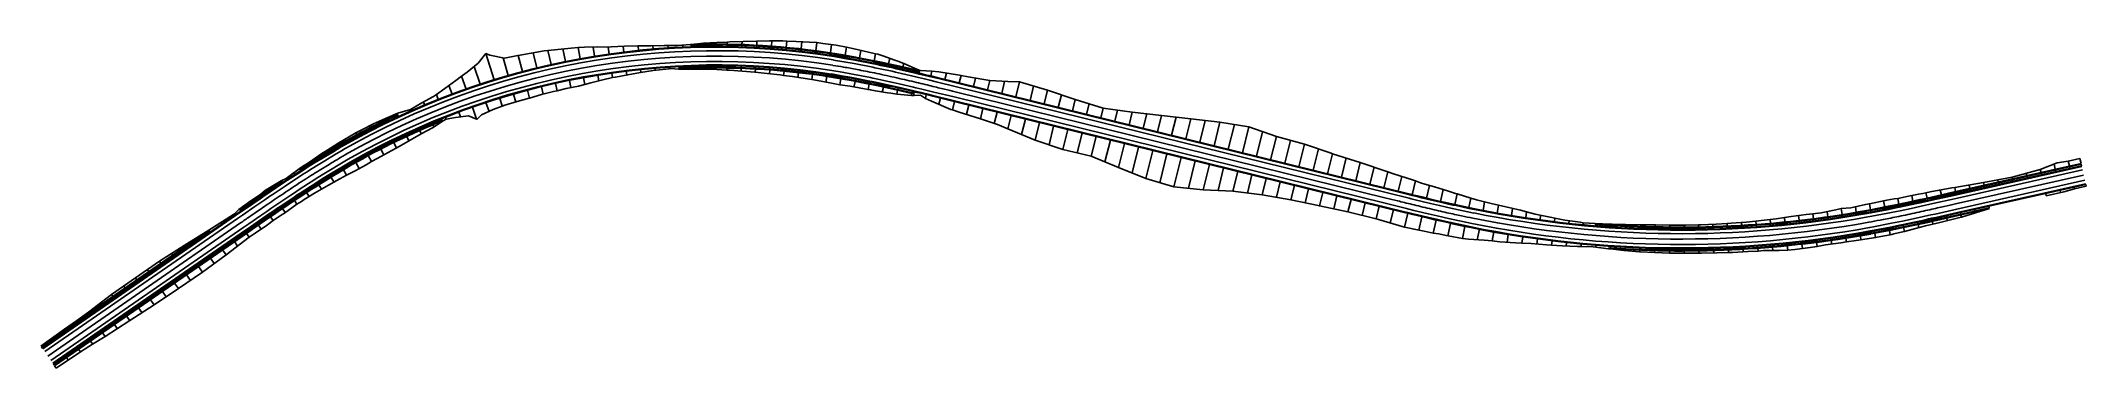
# Model space of a CAD drawing. Extents: x 7706 to 9108, y 6949 to 7173.
import ezdxf

# ---------------------------------------------------------------- set-up
doc = ezdxf.new("R2010")
doc.units = 0
for name, color, linetype in [('Default', 7, 'Continuous'), ('Draft_Bearing Label', 7, 'Continuous'), ('Draft_Station Ticks Minor', 7, 'Continuous'), ('E_Terrain_Contour_Minor', 7, 'Continuous'), ('E_Terrain_Exterior', 7, 'Continuous'), ('E_Terrain_Hole', 7, 'Continuous'), ('E_Terrain_Points_High', 7, 'Continuous'), ('E_Terrain_Points_Low', 7, 'Continuous'), ('Slope Signature', 7, 'Continuous')]:
    doc.layers.add(name, color=color, linetype=linetype)

msp = doc.modelspace()

# ---------------------------------------------------------------- linework, layer by layer
at = {"layer": 'Default'}
for p, q in [((8333.1, 7138.3), (8628.7, 7065.3)), ((8333.1, 7138.3), (8628.7, 7065.3)), ((9019, 7061.3), (9106.8, 7081.1)), ((9019, 7061.3), (9106.8, 7081.1)), ((7711, 6956.9), (7843.2, 7048.3)), ((7711, 6956.9), (7843.2, 7048.3))]:
    msp.add_line(p, q, dxfattribs=at)
for centre, radius, start, end in [((8169, 6652.9), 510, 80.9587, 119.8498), ((8169, 6652.9), 510, 80.9587, 119.8498), ((8830.9, 7757.2), 720, 258.5531, 280.2818), ((8830.9, 7757.2), 720, 258.5531, 280.2818)]:
    msp.add_arc(centre, radius, start, end, dxfattribs=at)
for points in [[(8249.2, 7156.5), (8251.5, 7156.2), (8256.2, 7155.4), (8265.6, 7153.7), (8277.3, 7151.4), (8291.3, 7148.3), (8305.3, 7145.1), (8316.9, 7142.3), (8326.2, 7140), (8330.8, 7138.9), (8333.1, 7138.3)], [(8249.2, 7156.5), (8251.5, 7156.2), (8256.2, 7155.4), (8265.6, 7153.7), (8277.3, 7151.4), (8291.3, 7148.3), (8305.3, 7145.1), (8316.9, 7142.3), (8326.2, 7140), (8330.8, 7138.9), (8333.1, 7138.3)], [(7843.2, 7048.3), (7845.1, 7049.7), (7849.1, 7052.4), (7856.9, 7057.8), (7866.8, 7064.6), (7878.7, 7072.6), (7890.7, 7080.4), (7900.8, 7086.7), (7909, 7091.6), (7913.1, 7094), (7915.2, 7095.2)], [(7843.2, 7048.3), (7845.1, 7049.7), (7849.1, 7052.4), (7856.9, 7057.8), (7866.8, 7064.6), (7878.7, 7072.6), (7890.7, 7080.4), (7900.8, 7086.7), (7909, 7091.6), (7913.1, 7094), (7915.2, 7095.2)], [(8628.7, 7065.3), (8631.2, 7064.7), (8636.1, 7063.5), (8646, 7061.1), (8658.3, 7058.1), (8670.7, 7055.2), (8680.6, 7053.1), (8685.5, 7052.1), (8688, 7051.6)], [(8628.7, 7065.3), (8631.2, 7064.7), (8636.1, 7063.5), (8646, 7061.1), (8658.3, 7058.1), (8670.7, 7055.2), (8680.6, 7053.1), (8685.5, 7052.1), (8688, 7051.6)], [(8959.4, 7048.8), (8961.9, 7049.2), (8966.9, 7050.2), (8976.9, 7052.1), (8989.3, 7054.7), (9001.7, 7057.5), (9011.6, 7059.7), (9016.5, 7060.8), (9019, 7061.3)], [(8959.4, 7048.8), (8961.9, 7049.2), (8966.9, 7050.2), (8976.9, 7052.1), (8989.3, 7054.7), (9001.7, 7057.5), (9011.6, 7059.7), (9016.5, 7060.8), (9019, 7061.3)]]:
    msp.add_open_spline(points, degree=3, dxfattribs=at)
at = {"layer": 'Draft_Bearing Label'}
msp.add_line((7706.3, 6963.6), (7821.4, 7043.3), dxfattribs=at)
for points in [[(8250.5, 7164.7), (8257.6, 7163.5), (8264.8, 7162.2), (8277.5, 7159.7), (8279, 7159.4), (8282.5, 7158.6), (8290.9, 7156.8), (8293.1, 7156.3), (8297.2, 7155.4), (8307.2, 7153.1), (8308.9, 7152.7)], [(8247.9, 7148.4), (8254.8, 7147.3), (8261.8, 7146), (8274.2, 7143.6), (8275.7, 7143.3), (8279.1, 7142.6), (8287.4, 7140.8), (8289.5, 7140.3), (8293.5, 7139.4), (8303.4, 7137.1), (8305.1, 7136.7)], [(7883.2, 7085.3), (7886.3, 7087.3), (7887.9, 7088.3), (7892.8, 7091.4), (7898.6, 7094.9), (7905.2, 7098.9), (7911.1, 7102.3)], [(7715.6, 6950.1), (7847.8, 7041.6), (7851.3, 7044), (7859.6, 7049.7), (7863.7, 7052.5), (7866.4, 7054.4), (7869.9, 7056.8), (7871.4, 7057.8), (7880.1, 7063.6), (7883.2, 7065.7), (7885.1, 7066.9), (7892.1, 7071.5), (7895.1, 7073.4), (7896.7, 7074.5), (7901.5, 7077.4), (7907.1, 7080.9), (7913.6, 7084.8), (7919.3, 7088.1)], [(8958, 7056.9), (8960.6, 7057.4), (8971.6, 7059.5), (8972.8, 7059.7), (8977.7, 7060.7), (8980.1, 7061.2), (8987.6, 7062.8), (8994.4, 7064.3), (8997.4, 7064.9), (8999.5, 7065.4), (9002.4, 7066), (9017.2, 7069.4), (9105, 7089.1)], [(7841.9, 7057.5), (7850.3, 7063.2), (7854.4, 7066), (7857.2, 7067.9), (7860.7, 7070.3), (7862.2, 7071.4), (7871, 7077.3)], [(8960.9, 7040.7), (8963.6, 7041.2), (8974.8, 7043.4), (8976, 7043.6), (8981, 7044.6), (8983.4, 7045.1), (8991, 7046.7), (8997.9, 7048.2), (9001, 7048.9), (9003.1, 7049.4), (9005.9, 7050), (9020.8, 7053.3), (9042.1, 7058.1)]]:
    msp.add_lwpolyline(points, dxfattribs=at)
for centre, radius, start, end in [((8169, 6652.9), 518.2, 80.9587, 91.928), ((8169, 6652.9), 501.8, 80.9587, 92.9252), ((8169, 6652.9), 518.2, 114.8637, 119.8498), ((8169, 6652.9), 501.8, 111.8721, 119.8498), ((8830.9, 7757.2), 711.8, 265.2388, 280.2818), ((8830.9, 7757.2), 728.2, 266.0746, 280.2818)]:
    msp.add_arc(centre, radius, start, end, dxfattribs=at)
at = {"layer": 'Draft_Station Ticks Minor'}
msp.add_line((7706.6, 6963.1), (7821.8, 7042.8), dxfattribs=at)
for points in [[(8250.4, 7164), (8257.5, 7162.9), (8264.7, 7161.6), (8277.4, 7159.1), (8278.9, 7158.8), (8282.4, 7158), (8290.8, 7156.2), (8293, 7155.7), (8297.1, 7154.8), (8307, 7152.5), (8308.8, 7152.1)], [(8248, 7149), (8254.9, 7147.9), (8261.9, 7146.6), (8274.3, 7144.2), (8275.8, 7143.9), (8279.3, 7143.2), (8287.5, 7141.4), (8289.7, 7140.9), (8293.7, 7140), (8303.5, 7137.7), (8305.3, 7137.3)], [(7883.6, 7084.8), (7886.6, 7086.8), (7888.3, 7087.8), (7893.1, 7090.9), (7898.9, 7094.4), (7905.5, 7098.4), (7911.4, 7101.8)], [(7715.3, 6950.6), (7847.5, 7042.1), (7850.9, 7044.5), (7859.3, 7050.2), (7863.3, 7053), (7866.1, 7054.9), (7869.6, 7057.3), (7871.1, 7058.3), (7879.8, 7064.1), (7882.9, 7066.2), (7884.7, 7067.4), (7891.8, 7072), (7894.8, 7073.9), (7896.4, 7075), (7901.1, 7077.9), (7906.8, 7081.4), (7913.3, 7085.3), (7919, 7088.6)], [(8958.1, 7056.3), (8960.8, 7056.8), (8971.7, 7058.9), (8972.9, 7059.1), (8977.8, 7060.1), (8980.2, 7060.6), (8987.7, 7062.2), (8994.5, 7063.7), (8997.6, 7064.3), (8999.7, 7064.8), (9002.5, 7065.4), (9017.3, 7068.8), (9105.1, 7088.6)], [(7842.3, 7057), (7850.7, 7062.7), (7854.7, 7065.5), (7857.5, 7067.4), (7861, 7069.8), (7862.5, 7070.9), (7871.4, 7076.8)], [(8960.8, 7041.3), (8963.5, 7041.8), (8974.7, 7044), (8975.9, 7044.2), (8980.9, 7045.2), (8983.3, 7045.7), (8990.9, 7047.3), (8997.8, 7048.8), (9000.8, 7049.5), (9003, 7050), (9005.8, 7050.6), (9020.7, 7053.9), (9042, 7058.7)]]:
    msp.add_lwpolyline(points, dxfattribs=at)
for centre, radius, start, end in [((8169, 6652.9), 517.6, 80.9587, 91.928), ((8169, 6652.9), 502.4, 80.9587, 92.9252), ((8169, 6652.9), 517.6, 114.8637, 119.8498), ((8169, 6652.9), 502.4, 111.8721, 119.8498), ((8830.9, 7757.2), 712.4, 265.2388, 280.2818), ((8830.9, 7757.2), 727.6, 266.0746, 280.2818)]:
    msp.add_arc(centre, radius, start, end, dxfattribs=at)
at = {"layer": 'E_Terrain_Contour_Minor'}
for p, q in [((8333.1, 7138.3), (8628.7, 7065.3)), ((8333.1, 7138.3), (8628.7, 7065.3)), ((8333.1, 7138.3), (8628.7, 7065.3)), ((8333.1, 7138.3), (8628.7, 7065.3)), ((9019, 7061.3), (9106.8, 7081.1)), ((9019, 7061.3), (9106.8, 7081.1)), ((9019, 7061.3), (9106.8, 7081.1)), ((9019, 7061.3), (9106.8, 7081.1)), ((7711, 6956.9), (7843.2, 7048.3)), ((7711, 6956.9), (7843.2, 7048.3)), ((7711, 6956.9), (7843.2, 7048.3)), ((7711, 6956.9), (7843.2, 7048.3))]:
    msp.add_line(p, q, dxfattribs=at)
for centre, radius, start, end in [((8169, 6652.9), 510, 80.9587, 119.8498), ((8169, 6652.9), 510, 80.9587, 119.8498), ((8169, 6652.9), 510, 80.9587, 119.8498), ((8169, 6652.9), 510, 80.9587, 119.8498), ((8830.9, 7757.2), 720, 258.5531, 280.2818), ((8830.9, 7757.2), 720, 258.5531, 280.2818), ((8830.9, 7757.2), 720, 258.5531, 280.2818), ((8830.9, 7757.2), 720, 258.5531, 280.2818)]:
    msp.add_arc(centre, radius, start, end, dxfattribs=at)
for points in [[(8249.2, 7156.5), (8251.5, 7156.2), (8256.2, 7155.4), (8265.6, 7153.7), (8277.3, 7151.4), (8291.3, 7148.3), (8305.3, 7145.1), (8316.9, 7142.3), (8326.2, 7140), (8330.8, 7138.9), (8333.1, 7138.3)], [(8249.2, 7156.5), (8251.5, 7156.2), (8256.2, 7155.4), (8265.6, 7153.7), (8277.3, 7151.4), (8291.3, 7148.3), (8305.3, 7145.1), (8316.9, 7142.3), (8326.2, 7140), (8330.8, 7138.9), (8333.1, 7138.3)], [(8249.2, 7156.5), (8251.5, 7156.2), (8256.2, 7155.4), (8265.6, 7153.7), (8277.3, 7151.4), (8291.3, 7148.3), (8305.3, 7145.1), (8316.9, 7142.3), (8326.2, 7140), (8330.8, 7138.9), (8333.1, 7138.3)], [(8249.2, 7156.5), (8251.5, 7156.2), (8256.2, 7155.4), (8265.6, 7153.7), (8277.3, 7151.4), (8291.3, 7148.3), (8305.3, 7145.1), (8316.9, 7142.3), (8326.2, 7140), (8330.8, 7138.9), (8333.1, 7138.3)], [(7843.2, 7048.3), (7845.1, 7049.7), (7849.1, 7052.4), (7856.9, 7057.8), (7866.8, 7064.6), (7878.7, 7072.6), (7890.7, 7080.4), (7900.8, 7086.7), (7909, 7091.6), (7913.1, 7094), (7915.2, 7095.2)], [(7843.2, 7048.3), (7845.1, 7049.7), (7849.1, 7052.4), (7856.9, 7057.8), (7866.8, 7064.6), (7878.7, 7072.6), (7890.7, 7080.4), (7900.8, 7086.7), (7909, 7091.6), (7913.1, 7094), (7915.2, 7095.2)], [(7843.2, 7048.3), (7845.1, 7049.7), (7849.1, 7052.4), (7856.9, 7057.8), (7866.8, 7064.6), (7878.7, 7072.6), (7890.7, 7080.4), (7900.8, 7086.7), (7909, 7091.6), (7913.1, 7094), (7915.2, 7095.2)], [(7843.2, 7048.3), (7845.1, 7049.7), (7849.1, 7052.4), (7856.9, 7057.8), (7866.8, 7064.6), (7878.7, 7072.6), (7890.7, 7080.4), (7900.8, 7086.7), (7909, 7091.6), (7913.1, 7094), (7915.2, 7095.2)], [(8628.7, 7065.3), (8631.2, 7064.7), (8636.1, 7063.5), (8646, 7061.1), (8658.3, 7058.1), (8670.7, 7055.2), (8680.6, 7053.1), (8685.5, 7052.1), (8688, 7051.6)], [(8628.7, 7065.3), (8631.2, 7064.7), (8636.1, 7063.5), (8646, 7061.1), (8658.3, 7058.1), (8670.7, 7055.2), (8680.6, 7053.1), (8685.5, 7052.1), (8688, 7051.6)], [(8628.7, 7065.3), (8631.2, 7064.7), (8636.1, 7063.5), (8646, 7061.1), (8658.3, 7058.1), (8670.7, 7055.2), (8680.6, 7053.1), (8685.5, 7052.1), (8688, 7051.6)], [(8628.7, 7065.3), (8631.2, 7064.7), (8636.1, 7063.5), (8646, 7061.1), (8658.3, 7058.1), (8670.7, 7055.2), (8680.6, 7053.1), (8685.5, 7052.1), (8688, 7051.6)], [(8959.4, 7048.8), (8961.9, 7049.2), (8966.9, 7050.2), (8976.9, 7052.1), (8989.3, 7054.7), (9001.7, 7057.5), (9011.6, 7059.7), (9016.5, 7060.8), (9019, 7061.3)], [(8959.4, 7048.8), (8961.9, 7049.2), (8966.9, 7050.2), (8976.9, 7052.1), (8989.3, 7054.7), (9001.7, 7057.5), (9011.6, 7059.7), (9016.5, 7060.8), (9019, 7061.3)], [(8959.4, 7048.8), (8961.9, 7049.2), (8966.9, 7050.2), (8976.9, 7052.1), (8989.3, 7054.7), (9001.7, 7057.5), (9011.6, 7059.7), (9016.5, 7060.8), (9019, 7061.3)], [(8959.4, 7048.8), (8961.9, 7049.2), (8966.9, 7050.2), (8976.9, 7052.1), (8989.3, 7054.7), (9001.7, 7057.5), (9011.6, 7059.7), (9016.5, 7060.8), (9019, 7061.3)]]:
    msp.add_open_spline(points, degree=3, dxfattribs=at)
at = {"layer": 'E_Terrain_Exterior'}
for points in [[(8250.1, 7162.5), (8257.2, 7161.3), (8264.4, 7160.1), (8277.1, 7157.6), (8278.6, 7157.3), (8282.1, 7156.5), (8290.5, 7154.7), (8292.7, 7154.2), (8296.7, 7153.3), (8306.7, 7151), (8308.4, 7150.5), (8312.6, 7149.6), (8316.3, 7148.7), (8320.7, 7147.6), (8334.6, 7144.2), (8630.2, 7071.2), (8644.9, 7067.6), (8646.4, 7067.2), (8649.9, 7066.4), (8652.9, 7065.6), (8659.7, 7064), (8665.8, 7062.6), (8669.5, 7061.7), (8674.4, 7060.6), (8675.6, 7060.4), (8685.2, 7058.3), (8689.2, 7057.5)], [(8248.2, 7150.6), (8255.2, 7149.4), (8262.2, 7148.2), (8274.6, 7145.7), (8276.1, 7145.4), (8279.6, 7144.7), (8287.8, 7142.9), (8290, 7142.4), (8294, 7141.5), (8303.9, 7139.2), (8305.6, 7138.8), (8309.8, 7137.8), (8313.4, 7136.9), (8317.8, 7135.8), (8331.7, 7132.4), (8627.3, 7059.4), (8642.1, 7055.8), (8643.5, 7055.4), (8647, 7054.6), (8650.1, 7053.9), (8656.9, 7052.2), (8663, 7050.8), (8666.8, 7049.9), (8671.8, 7048.8), (8673, 7048.6), (8682.7, 7046.5), (8686.8, 7045.6)], [(7707.5, 6961.8), (7839.7, 7053.3), (7843.2, 7055.7), (7851.5, 7061.5), (7855.6, 7064.2), (7858.4, 7066.2), (7861.9, 7068.6), (7863.4, 7069.6), (7872.2, 7075.5), (7875.4, 7077.6), (7877.2, 7078.8), (7884.4, 7083.5), (7887.4, 7085.4), (7889.1, 7086.5), (7893.9, 7089.5), (7899.7, 7093.1), (7906.3, 7097), (7912.2, 7100.5)], [(7714.4, 6951.9), (7846.6, 7043.4), (7850, 7045.7), (7858.4, 7051.5), (7862.4, 7054.3), (7865.2, 7056.2), (7868.7, 7058.6), (7870.2, 7059.6), (7878.9, 7065.4), (7882, 7067.5), (7883.9, 7068.7), (7891, 7073.3), (7894, 7075.2), (7895.6, 7076.3), (7900.3, 7079.3), (7906, 7082.8), (7912.5, 7086.6), (7918.2, 7090)], [(8958.3, 7054.7), (8961, 7055.2), (8972, 7057.4), (8973.2, 7057.6), (8978.1, 7058.6), (8980.5, 7059.1), (8988, 7060.7), (8994.8, 7062.2), (8997.9, 7062.8), (9000, 7063.3), (9002.8, 7063.9), (9017.7, 7067.2), (9105.5, 7087)], [(8960.5, 7042.8), (8963.2, 7043.3), (8974.4, 7045.5), (8975.6, 7045.7), (8980.6, 7046.7), (8983, 7047.2), (8990.5, 7048.8), (8997.4, 7050.3), (9000.5, 7051), (9002.6, 7051.5), (9005.5, 7052.1), (9020.3, 7055.4), (9108.1, 7075.2)]]:
    msp.add_lwpolyline(points, dxfattribs=at)
for centre, radius, start, end in [((8169, 6652.9), 516.1, 80.9587, 119.8498), ((8169, 6652.9), 503.9, 80.9587, 119.8498), ((8830.9, 7757.2), 713.9, 258.5531, 280.2818), ((8830.9, 7757.2), 726.1, 258.5531, 280.2818)]:
    msp.add_arc(centre, radius, start, end, dxfattribs=at)
at = {"layer": 'E_Terrain_Hole'}
for points in [[(8248.6, 7152.9), (8255.6, 7151.8), (8262.6, 7150.5), (8275.1, 7148.1), (8276.6, 7147.8), (8280.1, 7147), (8288.4, 7145.2), (8290.5, 7144.7), (8294.6, 7143.8), (8304.5, 7141.5), (8306.2, 7141.1), (8310.3, 7140.1), (8314, 7139.2), (8318.4, 7138.2), (8332.3, 7134.8), (8627.8, 7061.8), (8642.6, 7058.1), (8644.1, 7057.8), (8647.6, 7056.9), (8650.6, 7056.2), (8657.5, 7054.6), (8663.6, 7053.1), (8667.4, 7052.3), (8672.3, 7051.2), (8673.5, 7050.9), (8683.2, 7048.8), (8687.3, 7048)], [(8249.7, 7160.1), (8256.8, 7159), (8263.9, 7157.7), (8276.6, 7155.2), (8278.1, 7154.9), (8281.6, 7154.2), (8289.9, 7152.4), (8292.1, 7151.9), (8296.2, 7150.9), (8306.1, 7148.6), (8307.9, 7148.2), (8312, 7147.2), (8315.7, 7146.3), (8320.1, 7145.3), (8334, 7141.8), (8629.6, 7068.9), (8644.4, 7065.2), (8645.8, 7064.9), (8649.3, 7064), (8652.3, 7063.3), (8659.1, 7061.7), (8665.2, 7060.3), (8669, 7059.4), (8673.9, 7058.3), (8675.1, 7058), (8684.7, 7056), (8688.7, 7055.1)], [(7708.9, 6959.9), (7841.1, 7051.3), (7844.5, 7053.7), (7852.9, 7059.5), (7857, 7062.3), (7859.7, 7064.2), (7863.3, 7066.6), (7864.7, 7067.6), (7873.6, 7073.5), (7876.7, 7075.6), (7878.5, 7076.8), (7885.7, 7081.5), (7888.7, 7083.4), (7890.4, 7084.5), (7895.2, 7087.5), (7901, 7091), (7907.5, 7095), (7913.4, 7098.4)], [(7713.1, 6953.9), (7845.3, 7045.3), (7848.7, 7047.7), (7857, 7053.5), (7861.1, 7056.2), (7863.9, 7058.1), (7867.4, 7060.5), (7868.8, 7061.5), (7877.6, 7067.4), (7880.7, 7069.5), (7882.6, 7070.7), (7889.7, 7075.3), (7892.7, 7077.3), (7894.3, 7078.3), (7899.1, 7081.3), (7904.8, 7084.8), (7911.2, 7088.7), (7917, 7092.1)], [(8958.8, 7052.4), (8961.5, 7052.9), (8972.5, 7055), (8973.7, 7055.2), (8978.6, 7056.2), (8981, 7056.7), (8988.5, 7058.3), (8995.4, 7059.8), (8998.4, 7060.5), (9000.5, 7060.9), (9003.4, 7061.6), (9018.2, 7064.9), (9106, 7084.7)], [(8960.1, 7045.2), (8962.8, 7045.7), (8973.9, 7047.8), (8975.1, 7048.1), (8980.1, 7049.1), (8982.5, 7049.6), (8990, 7051.2), (8996.9, 7052.7), (9000, 7053.3), (9002.1, 7053.8), (9004.9, 7054.4), (9019.8, 7057.8), (9107.6, 7077.6)]]:
    msp.add_lwpolyline(points, dxfattribs=at)
for centre, radius, start, end in [((8169, 6652.9), 513.7, 80.9587, 119.8498), ((8169, 6652.9), 506.3, 80.9587, 119.8498), ((8830.9, 7757.2), 716.3, 258.5531, 280.2818), ((8830.9, 7757.2), 723.7, 258.5531, 280.2818)]:
    msp.add_arc(centre, radius, start, end, dxfattribs=at)
at = {"layer": 'E_Terrain_Points_High'}
for points in [[(8250.2, 7163.1), (8257.3, 7161.9), (8264.5, 7160.6), (8277.2, 7158.1), (8278.7, 7157.8), (8282.2, 7157.1), (8290.6, 7155.2), (8292.8, 7154.7), (8296.8, 7153.8), (8306.8, 7151.5), (8308.6, 7151.1), (8312.7, 7150.1), (8316.4, 7149.2), (8320.8, 7148.1), (8334.7, 7144.7), (8630.3, 7071.7), (8645.1, 7068.1), (8646.5, 7067.7), (8650, 7066.9), (8653, 7066.2), (8659.8, 7064.5), (8665.9, 7063.1), (8669.6, 7062.3), (8674.6, 7061.2), (8675.7, 7060.9), (8685.3, 7058.9), (8689.3, 7058)], [(8248.1, 7150), (8255.1, 7148.9), (8262.1, 7147.6), (8274.5, 7145.2), (8276, 7144.9), (8279.5, 7144.1), (8287.7, 7142.3), (8289.9, 7141.9), (8293.9, 7141), (8303.8, 7138.7), (8305.5, 7138.2), (8309.6, 7137.3), (8313.3, 7136.4), (8317.7, 7135.3), (8331.5, 7131.9), (8627.1, 7058.9), (8641.9, 7055.3), (8643.4, 7054.9), (8646.9, 7054.1), (8649.9, 7053.3), (8656.8, 7051.7), (8662.9, 7050.3), (8666.7, 7049.4), (8671.7, 7048.3), (8672.9, 7048), (8682.6, 7045.9), (8686.7, 7045.1)], [(7707.2, 6962.3), (7839.4, 7053.8), (7842.9, 7056.1), (7851.2, 7061.9), (7855.3, 7064.7), (7858.1, 7066.6), (7861.6, 7069), (7863.1, 7070), (7871.9, 7076), (7875, 7078), (7876.9, 7079.3), (7884.1, 7084), (7887.1, 7085.9), (7888.8, 7087), (7893.6, 7090), (7899.4, 7093.6), (7906, 7097.5), (7911.9, 7100.9)], [(7714.7, 6951.4), (7846.9, 7042.9), (7850.4, 7045.3), (7858.7, 7051), (7862.7, 7053.8), (7865.5, 7055.7), (7869, 7058.1), (7870.5, 7059.1), (7879.2, 7065), (7882.3, 7067), (7884.2, 7068.3), (7891.3, 7072.9), (7894.2, 7074.8), (7895.9, 7075.8), (7900.6, 7078.8), (7906.3, 7082.3), (7912.7, 7086.2), (7918.5, 7089.5)], [(8958.2, 7055.3), (8960.9, 7055.8), (8971.9, 7057.9), (8973.1, 7058.1), (8978, 7059.1), (8980.4, 7059.6), (8987.9, 7061.2), (8994.7, 7062.7), (8997.8, 7063.4), (8999.9, 7063.8), (9002.7, 7064.5), (9017.5, 7067.8), (9105.3, 7087.6)], [(8960.6, 7042.3), (8963.3, 7042.8), (8974.5, 7045), (8975.7, 7045.2), (8980.7, 7046.2), (8983.1, 7046.7), (8990.7, 7048.3), (8997.6, 7049.8), (9000.6, 7050.5), (9002.7, 7050.9), (9005.6, 7051.6), (9020.4, 7054.9), (9108.2, 7074.7)]]:
    msp.add_lwpolyline(points, dxfattribs=at)
for centre, radius, start, end in [((8169, 6652.9), 516.6, 80.9587, 119.8498), ((8169, 6652.9), 503.4, 80.9587, 119.8498), ((8830.9, 7757.2), 713.4, 258.5531, 280.2818), ((8830.9, 7757.2), 726.6, 258.5531, 280.2818)]:
    msp.add_arc(centre, radius, start, end, dxfattribs=at)
at = {"layer": 'E_Terrain_Points_Low'}
for points in [[(7706.2, 6963.7), (7722.5, 6975.4), (7730.6, 6981.1), (7738.8, 6987), (7754.7, 6999.1), (7771.2, 7010.5), (7787.5, 7022), (7804.4, 7032.7), (7821.4, 7043.3), (7838.2, 7054.1), (7838.9, 7054.5), (7841.9, 7057.5), (7850.1, 7063.5), (7854.2, 7066.2), (7857.1, 7068.1), (7860.3, 7070.9), (7861.8, 7071.8), (7871, 7077.3), (7874.4, 7078.9), (7876.3, 7080.2), (7883.2, 7085.4), (7886.2, 7087.4), (7887.9, 7088.4), (7892.6, 7091.7), (7898.2, 7095.5), (7904.7, 7099.7), (7910.5, 7103.3), (7918.3, 7107.9), (7922.2, 7110.1), (7926.2, 7112.3), (7934.3, 7116.3), (7940.5, 7119.1), (7942.6, 7120), (7950.9, 7123.6), (7959.6, 7126.3), (7959.6, 7126.3), (7967.4, 7130.8), (7975.4, 7135.2), (7977.4, 7136.5), (7983.1, 7140.5), (7990.7, 7146.1), (7994.6, 7149), (7995.2, 7149.5), (7998.4, 7151.8), (8006, 7158.1), (8011.4, 7164.6), (8014.1, 7163.4), (8024.2, 7161.5), (8033.3, 7163.3), (8033.4, 7163.3), (8042.4, 7164.8), (8051.4, 7166.4), (8053.9, 7166.7), (8060.6, 7167.5), (8069.7, 7168.4), (8074.5, 7168.7), (8078.9, 7168.9), (8088.1, 7169.2), (8095.2, 7169.1), (8097.3, 7169.2), (8106.3, 7169.7), (8115.4, 7169.9), (8115.7, 7169.9), (8124.5, 7170), (8133.6, 7170.1), (8136.1, 7170.2), (8136.9, 7170.2), (8142.6, 7170.2), (8151.6, 7170.9), (8156.4, 7171.3), (8160.6, 7171.7), (8169.6, 7172.2), (8176.8, 7172.5), (8178.7, 7172.6), (8187.7, 7172.8), (8196.8, 7173.1), (8197.2, 7173.1), (8205.9, 7173.3), (8215, 7173.3), (8217.7, 7173.2), (8224.1, 7173), (8233.3, 7172.5), (8238.2, 7172.1), (8242.3, 7171.6), (8251.4, 7170.4), (8258.5, 7169), (8265.8, 7167.5), (8278.5, 7164.4), (8280, 7164.1), (8283.5, 7163), (8291.7, 7160.1), (8293.8, 7159.3), (8297.8, 7157.8), (8307.3, 7153.7), (8309, 7152.9), (8313.3, 7152.7), (8317.2, 7152.4), (8321.8, 7152.1), (8336, 7149.7), (8337.1, 7149.5), (8341.9, 7148.7), (8356.9, 7146.2), (8369.2, 7145.4), (8377.2, 7145.1), (8396.4, 7139.5), (8415.4, 7133), (8434.6, 7127.2), (8454.5, 7124.3), (8474.5, 7122.1), (8494.6, 7119.7), (8514.6, 7117.4), (8534.4, 7114.2), (8553.4, 7107.6), (8572.7, 7102.3), (8590.8, 7096.1), (8591.7, 7095.8), (8610.8, 7089.9), (8629.8, 7083.3), (8632.9, 7082.2), (8647.4, 7077.6), (8648.8, 7077.1), (8652.2, 7075.9), (8655.1, 7075), (8661.8, 7073), (8667.7, 7071.2), (8671.4, 7070.1), (8676.2, 7068.6), (8677.3, 7068.3), (8686.6, 7065.4), (8690.6, 7064.2), (8700.6, 7061.6), (8705.7, 7060.4), (8710.7, 7059.3), (8720.8, 7057), (8724.9, 7055.9), (8730.8, 7054.4), (8741, 7052.2), (8744.2, 7051.6), (8751.2, 7050.3), (8761.5, 7048.8), (8763.7, 7048.4), (8771.8, 7047.9), (8782.2, 7047.5), (8783.5, 7047.5), (8792.6, 7047.3), (8803, 7047.1), (8803.3, 7047.1), (8813.3, 7046.9), (8823, 7046.8), (8823.7, 7046.8), (8827, 7046.7), (8834.1, 7046.8), (8842.7, 7047), (8844.4, 7047), (8854.8, 7047.4), (8862.4, 7047.8), (8865.1, 7048.1), (8875.4, 7048.9), (8882.1, 7049.5), (8885.7, 7049.9), (8896, 7051.1), (8901.6, 7052), (8906.2, 7052.7), (8916.5, 7054.1), (8921.2, 7054.6), (8926.8, 7055.3), (8936.9, 7057.3), (8940.5, 7058.2), (8947.1, 7058.7), (8957.2, 7060.9), (8959.9, 7061.5), (8970.8, 7063.8), (8971.9, 7064), (8976.9, 7064.8), (8979.3, 7065), (8986.7, 7066.6), (8993.6, 7068.1), (8996.6, 7068.6), (8998.7, 7069), (9001.6, 7069.6), (9016.5, 7072.3), (9018.4, 7072.6), (9038.1, 7076), (9057.8, 7079.8), (9077.1, 7085), (9088.7, 7089.5), (9096.3, 7090.6), (9104.2, 7092.5)], [(7716.7, 6948.6), (7733.4, 6959.7), (7741.7, 6965.1), (7750.2, 6970.4), (7767.1, 6981.3), (7783.9, 6992.1), (7800.6, 7003.2), (7817, 7014.5), (7833.2, 7026.3), (7849, 7038.5), (7849.7, 7038.9), (7853.2, 7041.2), (7861.5, 7047), (7865.4, 7049.9), (7868.2, 7051.8), (7871.7, 7054.1), (7873.2, 7055.1), (7881.8, 7061.2), (7884.9, 7063.1), (7886.8, 7064.3), (7893.9, 7068.7), (7897, 7070.5), (7898.6, 7071.5), (7903.4, 7074.3), (7909.2, 7077.5), (7915.8, 7081), (7921.6, 7084.1), (7929.2, 7088.2), (7932.9, 7090.4), (7936.7, 7092.5), (7944.3, 7096.6), (7951.9, 7100.7), (7959.5, 7105.1), (7967, 7109.4), (7967, 7109.5), (7974.7, 7113.7), (7982.1, 7118.5), (7984.1, 7119.5), (7990.6, 7120.7), (7999.5, 7121.8), (8004.9, 7119.6), (8005.6, 7119.8), (8008.4, 7122.5), (8016.3, 7126.1), (8022.5, 7128.5), (8024.4, 7129.2), (8032.8, 7131.6), (8041.1, 7134), (8041.2, 7134), (8049.4, 7136.5), (8057.8, 7138.5), (8060.1, 7139), (8066.3, 7140.5), (8074.8, 7142.3), (8079.2, 7143.4), (8083.2, 7144.5), (8091.6, 7146.6), (8098.2, 7148.1), (8100.1, 7148.5), (8108.7, 7150.1), (8117.3, 7151.6), (8126, 7152.9), (8134.7, 7153.9), (8137.1, 7154.2), (8137.9, 7154.3), (8143.4, 7153.8), (8152.2, 7153.8), (8156.8, 7153.8), (8160.9, 7153.8), (8169.6, 7153.6), (8176.5, 7153.3), (8178.3, 7153.2), (8187, 7152.6), (8195.7, 7151.9), (8196, 7151.9), (8204.3, 7151), (8213, 7149.9), (8215.5, 7149.6), (8221.6, 7148.8), (8230.2, 7147.5), (8234.9, 7146.7), (8238.7, 7146), (8247.2, 7144.4), (8254.1, 7143.2), (8261.1, 7142.1), (8273.4, 7139.9), (8274.9, 7139.7), (8278.4, 7139), (8286.7, 7137.6), (8288.9, 7137.3), (8293, 7136.8), (8303.1, 7135.9), (8304.9, 7135.7), (8309.3, 7136.1), (8312.7, 7133.8), (8316.8, 7132), (8330.2, 7126.3), (8331.3, 7125.9), (8335.9, 7124.4), (8350.4, 7119.8), (8362, 7115.8), (8369.3, 7113), (8387.9, 7105.1), (8407, 7098.8), (8426.4, 7094.2), (8445.1, 7086.4), (8463.8, 7078.8), (8483, 7073.1), (8503.1, 7071.1), (8523.5, 7070), (8543.5, 7067.6), (8563.2, 7064.2), (8582, 7060.2), (8582.8, 7060), (8602.4, 7056), (8621.8, 7051), (8625, 7050.2), (8639.6, 7045.9), (8641.1, 7045.5), (8644.6, 7044.7), (8647.7, 7044), (8654.6, 7042.6), (8660.9, 7041.3), (8664.8, 7040.7), (8669.8, 7039.6), (8671, 7039.4), (8680.9, 7037.7), (8685.1, 7037.2), (8695.9, 7036.4), (8701.3, 7035.9), (8706.6, 7035.4), (8717.3, 7034.7), (8721.6, 7034.4), (8728, 7034.1), (8738.6, 7033.3), (8741.9, 7033), (8749.2, 7032.5), (8759.8, 7032), (8762.2, 7032), (8770.5, 7031.8), (8781, 7030.5), (8782.4, 7030.4), (8791.6, 7029.4), (8802.2, 7028.5), (8802.5, 7028.5), (8812.9, 7027.9), (8822.8, 7027.6), (8823.5, 7027.6), (8826.9, 7027.5), (8834.1, 7027.5), (8843, 7027.5), (8844.8, 7027.5), (8855.4, 7027.7), (8863.3, 7028), (8866.1, 7028.1), (8876.7, 7028.7), (8883.6, 7029), (8887.3, 7029.3), (8898, 7029.4), (8903.9, 7029.5), (8908.7, 7030.1), (8919.2, 7031.4), (8924, 7032.2), (8929.8, 7033.2), (8940.3, 7034.7), (8944.1, 7035.3), (8950.9, 7036.3), (8961.4, 7037.9), (8964.2, 7038.2), (8975.4, 7040.4), (8976.6, 7040.7), (8981.6, 7041.9), (8984, 7042.5), (8991.5, 7044.4), (8998.3, 7046.2), (9001.4, 7046.9), (9003.5, 7047.5), (9006.3, 7048.2), (9021.1, 7051.8), (9023, 7052.3), (9042.2, 7058.1)], [(9081.2, 7066.8), (9093.2, 7069.6), (9100.6, 7071.6), (9108.5, 7073.6)]]:
    msp.add_lwpolyline(points, dxfattribs=at)
at = {"layer": 'Slope Signature'}
for p, q in [((8056.1, 7157), (8053.9, 7166.7)), ((8066, 7159.1), (8064.2, 7167.8)), ((8075.9, 7161), (8074.5, 7168.7)), ((8085.9, 7162.7), (8084.9, 7169.1)), ((8095.9, 7164.3), (8095.2, 7169.1)), ((8106, 7165.6), (8105.5, 7169.7)), ((8116, 7166.8), (8115.7, 7169.9)), ((8126.1, 7167.7), (8125.9, 7170)), ((8136.2, 7168.4), (8136.1, 7170.2)), ((8146.3, 7169), (8146.3, 7170.5)), ((8156.4, 7171.3), (8156.4, 7170.9)), ((8156.5, 7169.3), (8156.4, 7170.3)), ((8166.6, 7172.1), (8166.6, 7171.1)), ((8166.6, 7169.5), (8166.6, 7170.5)), ((8176.8, 7172.5), (8176.7, 7171)), ((8176.7, 7169.4), (8176.7, 7170.4)), ((8186.8, 7169.2), (8186.9, 7170.2)), ((8187, 7172.8), (8186.9, 7170.8)), ((8197.2, 7173.1), (8197, 7170.3)), ((8197, 7168.7), (8197, 7169.7)), ((8207.1, 7168.1), (8207.1, 7169.1)), ((8207.5, 7173.3), (8207.2, 7169.7)), ((8217.2, 7167.2), (8217.3, 7168.2)), ((8217.7, 7173.2), (8217.3, 7168.8)), ((8227.2, 7166.2), (8227.3, 7167.2)), ((8228, 7172.8), (8227.4, 7167.8)), ((8237.3, 7164.9), (8237.4, 7165.9)), ((8238.2, 7172.1), (8237.5, 7166.5)), ((8248.4, 7170.8), (8247.6, 7165.1)), ((8258.5, 7169), (8257.6, 7163.5)), ((8268.5, 7166.8), (8267.6, 7161.6)), ((8007.3, 7143.5), (8003.2, 7155.8)), ((8016.9, 7146.6), (8011.4, 7164.6)), ((8026.6, 7149.5), (8023.1, 7161.7)), ((8036.4, 7152.2), (8033.4, 7163.3)), ((8046.2, 7154.7), (8043.7, 7165)), ((8107.6, 7152.5), (8107.9, 7150)), ((8117.4, 7153.6), (8117.6, 7151.6)), ((8127.2, 7154.5), (8127.3, 7153.1)), ((8137.1, 7155.3), (8137.1, 7154.2)), ((8146.9, 7155.8), (8147, 7154.8)), ((8147, 7153.8), (8147, 7154.2)), ((8156.8, 7156.1), (8156.8, 7155.1)), ((8156.8, 7153.8), (8156.8, 7154.5)), ((8166.6, 7156.3), (8166.7, 7155.3)), ((8166.7, 7153.6), (8166.7, 7154.6)), ((8176.5, 7156.2), (8176.5, 7155.2)), ((8176.5, 7153.3), (8176.5, 7154.6)), ((8186.4, 7156), (8186.3, 7155)), ((8186.3, 7152.7), (8186.3, 7154.4)), ((8196, 7151.9), (8196.2, 7153.9)), ((8196.2, 7155.5), (8196.2, 7154.5)), ((8205.8, 7150.8), (8206, 7153.3)), ((8206.1, 7154.9), (8206, 7153.9)), ((8215.5, 7149.6), (8215.8, 7152.5)), ((8215.9, 7154.1), (8215.8, 7153.1)), ((8225.7, 7153.1), (8225.6, 7152.1)), ((8235.5, 7151.9), (8235.4, 7150.9)), ((8247.3, 7163.5), (8247.5, 7164.5)), ((8257.3, 7161.9), (8257.5, 7162.9)), ((8267.3, 7160.1), (8267.4, 7161)), ((8277.2, 7158.1), (8277.4, 7159.1)), ((8278.5, 7164.4), (8277.5, 7159.7)), ((8287, 7156), (8287.2, 7157)), ((8288.2, 7161.4), (8287.4, 7157.6)), ((8296.8, 7153.8), (8297.1, 7154.8)), ((8297.8, 7157.8), (8297.2, 7155.4)), ((8306.6, 7151.5), (8306.9, 7152.5)), ((8307.2, 7153.7), (8307, 7153.1)), ((8316.4, 7149.2), (8317.2, 7152.4)), ((7988.2, 7136.8), (7986, 7142.6)), ((7997.7, 7140.2), (7994.6, 7149)), ((8039.8, 7139.4), (8041.2, 7134)), ((8049.4, 7141.8), (8050.6, 7136.8)), ((8059, 7144.1), (8060.1, 7139)), ((8068.6, 7146.1), (8069.6, 7141.2)), ((8078.3, 7148), (8079.2, 7143.4)), ((8088, 7149.7), (8088.7, 7145.8)), ((8097.8, 7151.2), (8098.2, 7148.1)), ((8225.2, 7148.2), (8225.6, 7151.5)), ((8234.9, 7146.7), (8235.3, 7150.3)), ((8244.5, 7145), (8245.1, 7148.9)), ((8245.3, 7150.4), (8245.2, 7149.5)), ((8254.1, 7143.2), (8254.8, 7147.3)), ((8255.1, 7148.9), (8254.9, 7147.9)), ((8263.7, 7141.6), (8264.5, 7145.5)), ((8264.8, 7147.1), (8264.6, 7146.1)), ((8273.4, 7139.9), (8274.2, 7143.6)), ((8274.5, 7145.2), (8274.3, 7144.2)), ((8283.1, 7138.2), (8283.9, 7141.5)), ((8284.2, 7143.1), (8284, 7142.1)), ((8293, 7136.8), (8293.5, 7139.4)), ((8293.9, 7141), (8293.7, 7140)), ((8303.6, 7138.7), (8303.4, 7137.7)), ((8326.1, 7146.8), (8327.2, 7151.2)), ((8335.8, 7144.4), (8337.1, 7149.5)), ((8345.6, 7142), (8347, 7147.8)), ((8355.3, 7139.6), (8356.9, 7146.2)), ((8365, 7137.2), (8367, 7145.5)), ((8374.7, 7134.8), (8377.2, 7145.1)), ((8384.4, 7132.4), (8386.8, 7142.3)), ((8394.1, 7130), (8396.4, 7139.5)), ((7960, 7125.3), (7959.6, 7126.3)), ((7969.3, 7129.3), (7968.5, 7131.4)), ((7978.7, 7133.1), (7977.4, 7136.5)), ((7992.8, 7124.4), (7994, 7121.1)), ((8002.1, 7127.8), (8004.9, 7119.6)), ((8011.4, 7130.9), (8013.5, 7124.8)), ((8020.8, 7134), (8022.5, 7128.5)), ((8030.3, 7136.8), (8031.8, 7131.3)), ((8302.9, 7135.9), (8303.2, 7137.1)), ((8313.3, 7136.4), (8312.7, 7133.8)), ((8323, 7134), (8321.9, 7129.8)), ((8332.7, 7131.6), (8331.3, 7125.9)), ((8342.4, 7129.2), (8340.8, 7122.9)), ((8352.1, 7126.8), (8350.4, 7119.8)), ((8361.8, 7124.4), (8359.9, 7116.6)), ((8403.8, 7127.6), (8405.9, 7136.2)), ((8413.5, 7125.2), (8415.4, 7133)), ((8423.2, 7122.9), (8425, 7130.1)), ((8432.9, 7120.5), (8434.6, 7127.2)), ((8442.6, 7118.1), (8444.5, 7125.8)), ((8452.3, 7115.7), (8454.5, 7124.3)), ((7922.2, 7110.1), (7922.9, 7108.9)), ((7931.3, 7114.8), (7931.9, 7113.6)), ((7932.6, 7112.2), (7932.2, 7113.1)), ((7940.5, 7119.1), (7941, 7118.2)), ((7941.7, 7116.8), (7941.2, 7117.7)), ((7949.8, 7123.2), (7950.1, 7122.6)), ((7950.8, 7121.1), (7950.4, 7122)), ((7965.4, 7113.2), (7965.8, 7112.3)), ((7967, 7109.5), (7966, 7111.8)), ((7974.4, 7117.1), (7974.8, 7116.2)), ((7975.6, 7114.3), (7975.1, 7115.7)), ((7983.6, 7120.9), (7984.1, 7119.5)), ((8371.5, 7122), (8369.3, 7113)), ((8381.2, 7119.6), (8378.6, 7109.1)), ((8390.9, 7117.2), (8387.9, 7105.1)), ((8400.6, 7114.8), (8397.5, 7101.9)), ((8410.3, 7112.4), (8407, 7098.8)), ((8420.1, 7110), (8416.7, 7096.5)), ((8462.1, 7113.3), (8464.5, 7123.2)), ((8471.8, 7110.9), (8474.5, 7122.1)), ((8481.5, 7108.5), (8484.5, 7120.9)), ((8491.2, 7106.1), (8494.6, 7119.7)), ((8500.9, 7103.7), (8504.6, 7118.6)), ((8510.6, 7101.3), (8514.6, 7117.4)), ((8520.3, 7098.9), (8524.5, 7115.8)), ((8530, 7096.5), (8534.4, 7114.2)), ((8539.7, 7094.1), (8543.9, 7110.9)), ((7904.7, 7099.7), (7905.2, 7098.9)), ((7906, 7097.5), (7905.5, 7098.4)), ((7913.4, 7105), (7914, 7104)), ((7914.8, 7102.6), (7914.3, 7103.4)), ((7923.7, 7107.5), (7923.2, 7108.4)), ((7929.9, 7095.9), (7930.4, 7095)), ((7938.7, 7100.5), (7939.1, 7099.6)), ((7941.4, 7095.1), (7939.4, 7099)), ((7947.5, 7104.9), (7947.9, 7104)), ((7950, 7099.7), (7948.2, 7103.5)), ((7956.4, 7109.2), (7956.8, 7108.2)), ((7958.5, 7104.6), (7957.1, 7107.7)), ((8429.8, 7107.6), (8426.4, 7094.2)), ((8439.5, 7105.2), (8435.8, 7090.3)), ((8449.2, 7102.8), (8445.1, 7086.4)), ((8458.9, 7100.4), (8454.5, 7082.6)), ((8468.6, 7098), (8463.8, 7078.8)), ((8478.3, 7095.7), (8473.4, 7075.9)), ((8549.4, 7091.7), (8553.4, 7107.6)), ((8559.1, 7089.3), (8563, 7105)), ((8568.8, 7086.9), (8572.7, 7102.3)), ((8578.6, 7084.5), (8582.2, 7099.1)), ((8588.3, 7082.1), (8591.7, 7095.8)), ((7880.3, 7081.5), (7879.6, 7082.6)), ((7887.9, 7088.4), (7887.9, 7088.3)), ((7888.8, 7087), (7888.3, 7087.8)), ((7896.2, 7094.1), (7896.5, 7093.7)), ((7897.4, 7092.3), (7896.8, 7093.2)), ((7912.7, 7086.2), (7913.3, 7085.3)), ((7915.8, 7081), (7913.6, 7084.8)), ((7921.3, 7091.1), (7921.8, 7090.2)), ((7924.4, 7085.6), (7922.1, 7089.7)), ((7932.9, 7090.4), (7930.7, 7094.5)), ((8488, 7093.3), (8483, 7073.1)), ((8497.7, 7090.9), (8493.1, 7072.1)), ((8507.4, 7088.5), (8503.1, 7071.1)), ((8517.1, 7086.1), (8513.3, 7070.6)), ((8526.8, 7083.7), (8523.5, 7070)), ((8598, 7079.7), (8601.2, 7092.9)), ((8607.7, 7077.3), (8610.8, 7089.9)), ((8617.4, 7074.9), (8620.3, 7086.6)), ((8627.1, 7072.5), (8629.8, 7083.3)), ((9067.4, 7082.4), (9067.8, 7080.8)), ((9077.1, 7085), (9077.6, 7083)), ((9077.9, 7081.4), (9077.7, 7082.4)), ((9086.5, 7088.7), (9087.3, 7085.2)), ((9087.7, 7083.6), (9087.4, 7084.6)), ((9096.3, 7090.6), (9097.1, 7087.4)), ((9097.4, 7085.8), (9097.2, 7086.8)), ((9104.2, 7092.5), (9105, 7089.1)), ((9105.3, 7087.6), (9105.1, 7088.6)), ((7862.4, 7072.2), (7862.7, 7071.7)), ((7863.6, 7070.4), (7863, 7071.2)), ((7871, 7077.3), (7871, 7077.3)), ((7871.9, 7076), (7871.4, 7076.8)), ((7887.5, 7070.4), (7888.1, 7069.6)), ((7890.2, 7066.4), (7888.4, 7069.1)), ((7895.9, 7075.8), (7896.4, 7075)), ((7898.6, 7071.5), (7896.7, 7074.5)), ((7904.3, 7081), (7904.8, 7080.2)), ((7907.2, 7076.3), (7905.1, 7079.7)), ((8536.6, 7081.3), (8533.5, 7068.8)), ((8546.3, 7078.9), (8543.5, 7067.6)), ((8556, 7076.5), (8553.4, 7065.9)), ((8565.7, 7074.1), (8563.2, 7064.2)), ((8575.4, 7071.7), (8573, 7062.1)), ((8585.1, 7069.3), (8582.8, 7060)), ((8636.8, 7070.1), (8639.3, 7080.2)), ((8646.5, 7067.7), (8648.8, 7077.1)), ((8656.2, 7065.4), (8658.2, 7074)), ((8665.9, 7063.1), (8667.7, 7071.2)), ((8675.6, 7060.9), (8677.2, 7068.3)), ((8998.7, 7069), (8999.5, 7065.4)), ((9008.5, 7070.9), (9009.3, 7067.6)), ((9018.4, 7072.6), (9019, 7069.8)), ((9019.4, 7068.2), (9019.2, 7069.2)), ((9028.3, 7074.3), (9028.8, 7072)), ((9029.1, 7070.4), (9028.9, 7071.4)), ((9038.1, 7076), (9038.5, 7074.2)), ((9038.9, 7072.6), (9038.7, 7073.6)), ((9048, 7077.9), (9048.3, 7076.4)), ((9048.6, 7074.8), (9048.4, 7075.8)), ((9057.8, 7079.8), (9058, 7078.6)), ((9058.4, 7077), (9058.2, 7078)), ((9068.2, 7079.2), (9067.9, 7080.2)), ((9080.8, 7068.5), (9081.2, 7066.8)), ((9090.6, 7070.7), (9091, 7069)), ((9100.3, 7072.9), (9100.6, 7071.6)), ((9108.2, 7074.7), (9108.5, 7073.6)), ((7838.8, 7053.3), (7838.2, 7054.1)), ((7846, 7060.5), (7846.1, 7060.3)), ((7847, 7059), (7846.5, 7059.8)), ((7854.2, 7066.2), (7854.4, 7066)), ((7855.3, 7064.7), (7854.7, 7065.5)), ((7862.7, 7053.8), (7863.3, 7053)), ((7871, 7059.4), (7871.5, 7058.6)), ((7873.7, 7055.5), (7871.9, 7058.1)), ((7879.2, 7065), (7879.8, 7064.1)), ((7881.8, 7061.2), (7880.1, 7063.6)), ((8594.8, 7066.9), (8592.6, 7058)), ((8604.5, 7064.5), (8602.4, 7056)), ((8614.2, 7062.1), (8612.1, 7053.5)), ((8623.9, 7059.7), (8621.8, 7051)), ((8633.6, 7057.3), (8631.4, 7048.3)), ((8643.4, 7054.9), (8641.1, 7045.5)), ((8685.3, 7058.9), (8686.6, 7065.4)), ((8695, 7056.9), (8696.1, 7062.8)), ((8704.7, 7055.1), (8705.7, 7060.4)), ((8714.5, 7053.4), (8715.3, 7058.2)), ((8724.3, 7051.8), (8724.9, 7055.9)), ((8734.1, 7050.5), (8734.5, 7053.6)), ((8911.4, 7053.4), (8911.8, 7050.1)), ((8921.2, 7054.6), (8921.6, 7051.2)), ((8930.9, 7056.1), (8931.4, 7052.6)), ((8940.5, 7058.2), (8941.2, 7054)), ((8941.4, 7052.4), (8941.3, 7053.4)), ((8950.3, 7059.4), (8950.9, 7055.6)), ((8951.2, 7054.1), (8951, 7055)), ((8959.9, 7061.5), (8960.6, 7057.4)), ((8960.9, 7055.8), (8960.8, 7056.8)), ((8969.5, 7063.5), (8970.4, 7059.2)), ((8970.7, 7057.7), (8970.5, 7058.6)), ((8979.3, 7065), (8980.1, 7061.2)), ((8980.4, 7059.6), (8980.2, 7060.6)), ((8989, 7067.1), (8989.8, 7063.3)), ((8990.2, 7061.7), (8989.9, 7062.7)), ((8999.9, 7063.8), (8999.7, 7064.8)), ((9009.6, 7066), (9009.4, 7067)), ((9022.3, 7055.3), (9022.5, 7054.3)), ((9023, 7052.3), (9022.6, 7053.7)), ((9032, 7057.5), (9032.3, 7056.5)), ((9032.6, 7055.2), (9032.4, 7055.9)), ((9041.8, 7059.7), (9042, 7058.7)), ((9042.2, 7058.1), (9042.1, 7058.1)), ((7821.4, 7043.3), (7821.4, 7043.3)), ((7822.3, 7042), (7821.8, 7042.8)), ((7830.6, 7047.6), (7829.8, 7048.7)), ((7846.3, 7042.5), (7846.9, 7041.7)), ((7849, 7038.5), (7847.2, 7041.1)), ((7854.5, 7048.2), (7855.1, 7047.3)), ((7857.3, 7044.1), (7855.4, 7046.8)), ((7865.4, 7049.9), (7863.7, 7052.5)), ((8653.1, 7052.6), (8650.9, 7043.3)), ((8662.9, 7050.3), (8660.9, 7041.3)), ((8672.7, 7048), (8670.8, 7039.4)), ((8682.6, 7045.9), (8680.9, 7037.7)), ((8692.5, 7044), (8691.1, 7036.8)), ((8702.4, 7042.1), (8701.3, 7035.9)), ((8712.3, 7040.4), (8711.5, 7035.1)), ((8743.9, 7049.2), (8744.2, 7051.6)), ((8753.8, 7048), (8754, 7049.9)), ((8763.6, 7047), (8763.7, 7048.4)), ((8773.5, 7046.2), (8773.6, 7047.2)), ((8773.6, 7047.8), (8773.6, 7047.8)), ((8783.4, 7045.4), (8783.4, 7046.4)), ((8783.5, 7047.5), (8783.5, 7047)), ((8793.2, 7044.8), (8793.3, 7045.8)), ((8793.4, 7047.2), (8793.3, 7046.4)), ((8803.1, 7044.4), (8803.2, 7045.4)), ((8803.3, 7047.1), (8803.2, 7046)), ((8813.1, 7046.9), (8813.1, 7045.7)), ((8813.1, 7044.1), (8813.1, 7045.1)), ((8823, 7046.8), (8823, 7045.5)), ((8823, 7043.9), (8823, 7044.9)), ((8832.9, 7046.8), (8832.9, 7045.5)), ((8832.9, 7043.8), (8832.9, 7044.8)), ((8842.7, 7047), (8842.7, 7045.5)), ((8842.8, 7043.9), (8842.8, 7044.9)), ((8852.6, 7047.3), (8852.6, 7045.8)), ((8852.7, 7044.2), (8852.6, 7045.2)), ((8862.4, 7047.8), (8862.5, 7046.1)), ((8862.6, 7044.5), (8862.5, 7045.5)), ((8872.3, 7048.7), (8872.4, 7046.7)), ((8872.5, 7045.1), (8872.4, 7046.1)), ((8882.1, 7049.5), (8882.2, 7047.3)), ((8882.4, 7045.7), (8882.3, 7046.7)), ((8891.9, 7050.6), (8892.1, 7048.1)), ((8892.2, 7046.5), (8892.2, 7047.5)), ((8901.6, 7052), (8901.9, 7049)), ((8902.1, 7047.4), (8902, 7048.4)), ((8912, 7048.5), (8911.8, 7049.5)), ((8921.8, 7049.6), (8921.7, 7050.6)), ((8931.6, 7051), (8931.5, 7052)), ((8943.5, 7039.4), (8943.6, 7038.4)), ((8953.4, 7041), (8953.6, 7040.1)), ((8954.1, 7036.8), (8953.7, 7039.5)), ((8963.3, 7042.8), (8963.5, 7041.8)), ((8964.2, 7038.2), (8963.6, 7041.2)), ((8973.2, 7044.7), (8973.4, 7043.7)), ((8974.1, 7040.2), (8973.6, 7043.1)), ((8983.1, 7046.7), (8983.3, 7045.7)), ((8984, 7042.5), (8983.4, 7045.1)), ((8992.9, 7048.8), (8993.2, 7047.8)), ((8993.8, 7045), (8993.3, 7047.2)), ((9002.7, 7050.9), (9003, 7050)), ((9003.5, 7047.5), (9003.1, 7049.4)), ((9012.5, 7053.1), (9012.7, 7052.1)), ((9013.2, 7049.9), (9012.9, 7051.6)), ((7796, 7027.4), (7796.8, 7026.2)), ((7797.7, 7024.9), (7797.1, 7025.7)), ((7804.4, 7032.7), (7805, 7031.9)), ((7805.9, 7030.6), (7805.3, 7031.4)), ((7812.9, 7038), (7813.2, 7037.6)), ((7814.1, 7036.3), (7813.6, 7037.1)), ((7821.6, 7025.4), (7822.2, 7024.6)), ((7829.9, 7031.1), (7830.4, 7030.3)), ((7833.2, 7026.3), (7830.8, 7029.8)), ((7838.1, 7036.8), (7838.7, 7036)), ((7841.1, 7032.4), (7839, 7035.5)), ((8722.3, 7038.8), (8721.6, 7034.4)), ((8732.3, 7037.4), (8731.8, 7033.8)), ((8742.3, 7036.1), (8741.9, 7033)), ((8752.3, 7034.9), (8752, 7032.4)), ((8762.4, 7033.9), (8762.2, 7032)), ((8772.4, 7033), (8772.3, 7031.6)), ((8782.5, 7032.2), (8782.4, 7031.2)), ((8782.4, 7030.4), (8782.4, 7030.6)), ((8792.4, 7029.3), (8792.5, 7030)), ((8792.6, 7031.6), (8792.5, 7030.7)), ((8802.5, 7028.5), (8802.6, 7029.6)), ((8802.6, 7031.2), (8802.6, 7030.2)), ((8812.6, 7027.9), (8812.7, 7029.3)), ((8812.7, 7030.9), (8812.7, 7029.9)), ((8822.8, 7030.7), (8822.8, 7029.7)), ((8822.8, 7027.6), (8822.8, 7029.1)), ((8832.9, 7030.6), (8832.9, 7029.6)), ((8832.9, 7027.5), (8832.9, 7029)), ((8843, 7030.7), (8843, 7029.7)), ((8843, 7027.5), (8843, 7029.1)), ((8853.1, 7031), (8853.1, 7030)), ((8853.2, 7027.7), (8853.1, 7029.4)), ((8863.2, 7031.3), (8863.2, 7030.3)), ((8863.3, 7028), (8863.2, 7029.7)), ((8873.2, 7031.9), (8873.3, 7030.9)), ((8873.4, 7028.5), (8873.3, 7030.3)), ((8883.3, 7032.5), (8883.4, 7031.5)), ((8883.6, 7029), (8883.4, 7030.9)), ((8893.4, 7033.3), (8893.5, 7032.3)), ((8893.7, 7029.3), (8893.5, 7031.7)), ((8903.4, 7034.3), (8903.5, 7033.3)), ((8903.9, 7029.5), (8903.6, 7032.7)), ((8913.5, 7035.4), (8913.6, 7034.4)), ((8914, 7030.8), (8913.6, 7033.8)), ((8923.5, 7036.5), (8923.6, 7035.6)), ((8924, 7032.2), (8923.7, 7035)), ((8933.5, 7037.9), (8933.6, 7036.9)), ((8934.1, 7033.8), (8933.7, 7036.3)), ((8944.1, 7035.3), (8943.7, 7037.8)), ((7779.3, 7016.2), (7780.3, 7014.8)), ((7781.2, 7013.5), (7780.7, 7014.3)), ((7787.5, 7022), (7788.5, 7020.5)), ((7789.5, 7019.2), (7788.9, 7020)), ((7805.2, 7014), (7805.8, 7013.2)), ((7808.8, 7008.8), (7806.1, 7012.7)), ((7813.4, 7019.7), (7814, 7018.9)), ((7817, 7014.5), (7814.3, 7018.4)), ((7825.1, 7020.4), (7822.6, 7024.1)), ((7754.7, 6999.1), (7755.6, 6997.8)), ((7756.6, 6996.4), (7756, 6997.3)), ((7763, 7004.8), (7763.9, 7003.4)), ((7764.8, 7002.1), (7764.2, 7002.9)), ((7771.2, 7010.5), (7772.1, 7009.1)), ((7773, 7007.8), (7772.4, 7008.6)), ((7788.7, 7002.6), (7789.3, 7001.8)), ((7792.2, 6997.6), (7789.7, 7001.3)), ((7797, 7008.3), (7797.5, 7007.5)), ((7800.6, 7003.2), (7797.9, 7007)), ((7738.8, 6987), (7739.2, 6986.4)), ((7740.1, 6985.1), (7739.5, 6985.9)), ((7746.8, 6993), (7747.4, 6992.1)), ((7748.3, 6990.7), (7747.8, 6991.6)), ((7764.1, 6985.6), (7764.6, 6984.8)), ((7767.1, 6981.3), (7765, 6984.3)), ((7772.3, 6991.3), (7772.9, 6990.4)), ((7775.5, 6986.7), (7773.2, 6989.9)), ((7780.5, 6997), (7781.1, 6996.1)), ((7783.9, 6992.1), (7781.4, 6995.6)), ((7714.4, 6969.5), (7714.5, 6969.3)), ((7722.5, 6975.4), (7722.7, 6975)), ((7723.7, 6973.7), (7723.1, 6974.5)), ((7730.6, 6981.2), (7731, 6980.7)), ((7731.9, 6979.4), (7731.3, 6980.2)), ((7747.6, 6974.2), (7748.2, 6973.4)), ((7750.2, 6970.4), (7748.5, 6972.9)), ((7755.8, 6979.9), (7756.4, 6979.1)), ((7758.6, 6975.9), (7756.8, 6978.6)), ((7706.2, 6963.7), (7706.3, 6963.6)), ((7707.2, 6962.3), (7706.6, 6963.1)), ((7715.4, 6968), (7714.9, 6968.8)), ((7723, 6957.1), (7723.5, 6956.3)), ((7725, 6954.1), (7723.9, 6955.8)), ((7731.2, 6962.8), (7731.7, 6962)), ((7733.4, 6959.7), (7732.1, 6961.5)), ((7739.4, 6968.5), (7740, 6967.7)), ((7741.8, 6965.1), (7740.3, 6967.2)), ((7714.7, 6951.4), (7715.3, 6950.6)), ((7716.7, 6948.6), (7715.6, 6950.1))]:
    msp.add_line(p, q, dxfattribs=at)

doc.saveas('drawing.dxf')
